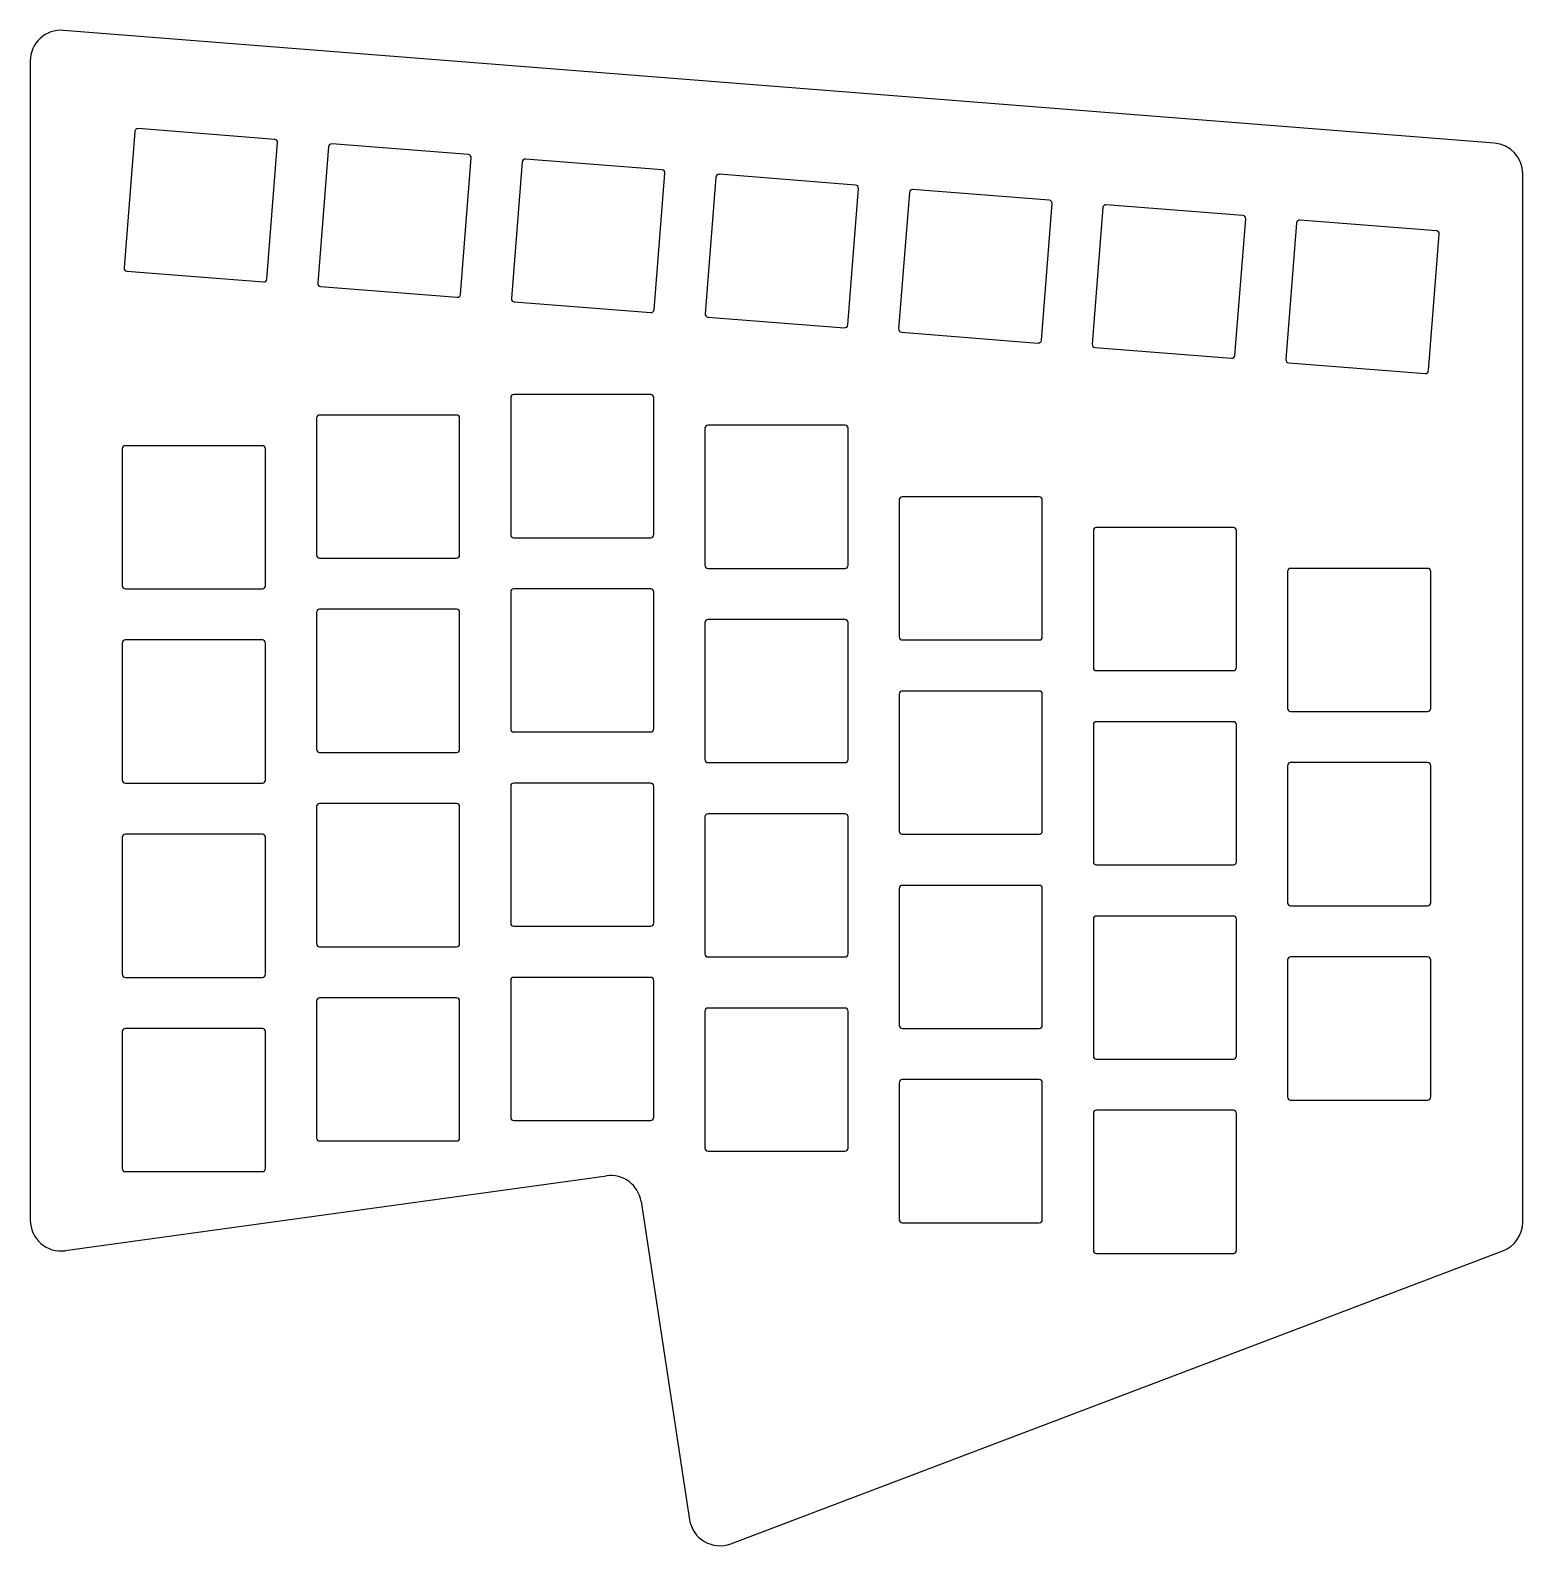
# Model space of a CAD drawing. Extents: x 7 to 153, y 6 to 155.
import ezdxf

# ---------------------------------------------------------------- set-up
doc = ezdxf.new("R2010")
doc.units = 0

msp = doc.modelspace()

# ---------------------------------------------------------------- linework, layer by layer
for p, q in [((150.24, 143.6), (10.24, 154.62)), ((7, 151.63), (7, 38.24)), ((17.23, 144.74), (16.18, 131.38)), ((30.92, 143.96), (17.56, 145.01)), ((30.14, 130.28), (31.19, 143.64)), ((36.18, 143.25), (35.13, 129.89)), ((49.86, 142.47), (36.5, 143.52)), ((49.08, 128.79), (50.13, 142.15)), ((55.12, 141.76), (54.07, 128.4)), ((68.8, 140.98), (55.44, 142.03)), ((68.02, 127.3), (69.07, 140.66)), ((74.06, 140.27), (73.01, 126.91)), ((87.74, 139.49), (74.38, 140.54)), ((153, 38.06), (153, 140.61)), ((86.97, 125.81), (88.02, 139.17)), ((93, 138.77), (91.95, 125.42)), ((106.68, 138), (93.32, 139.05)), ((105.91, 124.32), (106.96, 137.68)), ((111.94, 137.28), (110.89, 123.93)), ((125.62, 136.51), (112.26, 137.56)), ((124.85, 122.83), (125.9, 136.19)), ((130.88, 135.79), (129.83, 122.44)), ((144.56, 135.02), (131.21, 136.07)), ((143.79, 121.34), (144.84, 134.7)), ((16.46, 131.06), (29.82, 130.01)), ((35.4, 129.57), (48.76, 128.51)), ((54.34, 128.07), (67.7, 127.02)), ((73.28, 126.58), (86.64, 125.53)), ((92.23, 125.09), (105.58, 124.04)), ((111.17, 123.6), (124.52, 122.55)), ((130.11, 122.11), (143.47, 121.06)), ((54, 118.7), (54, 105.3)), ((67.7, 119), (54.3, 119)), ((68, 105.3), (68, 118.7)), ((35, 116.7), (35, 103.3)), ((48.7, 117), (35.3, 117)), ((49, 103.3), (49, 116.7)), ((73, 115.7), (73, 102.3)), ((86.7, 116), (73.3, 116)), ((87, 102.3), (87, 115.7)), ((16, 113.7), (16, 100.3)), ((29.7, 114), (16.3, 114)), ((30, 100.3), (30, 113.7)), ((92, 108.7), (92, 95.3)), ((105.7, 109), (92.3, 109)), ((106, 95.3), (106, 108.7)), ((111, 105.7), (111, 92.3)), ((124.7, 106), (111.3, 106)), ((125, 92.3), (125, 105.7)), ((54.3, 105), (67.7, 105)), ((35.3, 103), (48.7, 103)), ((73.3, 102), (86.7, 102)), ((130, 101.7), (130, 88.3)), ((143.7, 102), (130.3, 102)), ((144, 88.3), (144, 101.7)), ((16.3, 100), (29.7, 100)), ((54, 99.7), (54, 86.3)), ((67.7, 100), (54.3, 100)), ((68, 86.3), (68, 99.7)), ((48.7, 98), (35.3, 98)), ((35, 97.7), (35, 84.3)), ((49, 84.3), (49, 97.7)), ((73, 96.7), (73, 83.3)), ((86.7, 97), (73.3, 97)), ((87, 83.3), (87, 96.7)), ((29.7, 95), (16.3, 95)), ((92.3, 95), (105.7, 95)), ((16, 94.7), (16, 81.3)), ((30, 81.3), (30, 94.7)), ((111.3, 92), (124.7, 92)), ((92, 89.7), (92, 76.3)), ((105.7, 90), (92.3, 90)), ((106, 76.3), (106, 89.7)), ((130.3, 88), (143.7, 88)), ((54.3, 86), (67.7, 86)), ((111, 86.7), (111, 73.3)), ((124.7, 87), (111.3, 87)), ((125, 73.3), (125, 86.7)), ((35.3, 84), (48.7, 84)), ((73.3, 83), (86.7, 83)), ((143.7, 83), (130.3, 83)), ((130, 82.7), (130, 69.3)), ((144, 69.3), (144, 82.7)), ((16.3, 81), (29.7, 81)), ((54, 80.7), (54, 67.3)), ((67.7, 81), (54.3, 81)), ((68, 67.3), (68, 80.7)), ((35, 78.7), (35, 65.3)), ((48.7, 79), (35.3, 79)), ((49, 65.3), (49, 78.7)), ((73, 77.7), (73, 64.3)), ((86.7, 78), (73.3, 78)), ((87, 64.3), (87, 77.7)), ((16, 75.7), (16, 62.3)), ((29.7, 76), (16.3, 76)), ((30, 62.3), (30, 75.7)), ((92.3, 76), (105.7, 76)), ((111.3, 73), (124.7, 73)), ((92, 70.7), (92, 57.3)), ((105.7, 71), (92.3, 71)), ((106, 57.3), (106, 70.7)), ((130.3, 69), (143.7, 69)), ((54.3, 67), (67.7, 67)), ((111, 67.7), (111, 54.3)), ((124.7, 68), (111.3, 68)), ((125, 54.3), (125, 67.7)), ((35.3, 65), (48.7, 65)), ((73.3, 64), (86.7, 64)), ((143.7, 64), (130.3, 64)), ((130, 63.7), (130, 50.3)), ((144, 50.3), (144, 63.7)), ((16.3, 62), (29.7, 62)), ((54, 61.7), (54, 48.3)), ((67.7, 62), (54.3, 62)), ((68, 48.3), (68, 61.7)), ((35, 59.7), (35, 46.3)), ((48.7, 60), (35.3, 60)), ((49, 46.3), (49, 59.7)), ((73, 58.7), (73, 45.3)), ((86.7, 59), (73.3, 59)), ((87, 45.3), (87, 58.7)), ((16, 56.7), (16, 43.3)), ((29.7, 57), (16.3, 57)), ((30, 43.3), (30, 56.7)), ((92.3, 57), (105.7, 57)), ((111.3, 54), (124.7, 54)), ((105.7, 52), (92.3, 52)), ((92, 51.7), (92, 38.3)), ((106, 38.3), (106, 51.7)), ((124.7, 49), (111.3, 49)), ((130.3, 50), (143.7, 50)), ((54.3, 48), (67.7, 48)), ((111, 48.7), (111, 35.3)), ((125, 35.3), (125, 48.7)), ((35.3, 46), (48.7, 46)), ((73.3, 45), (86.7, 45)), ((16.3, 43), (29.7, 43)), ((10.41, 35.27), (63.37, 42.59)), ((66.75, 40.08), (71.49, 8.96)), ((92.3, 38), (105.7, 38)), ((75.52, 6.61), (151.06, 35.26)), ((111.3, 35), (124.7, 35))]:
    msp.add_line(p, q)
for centre, radius, start, end in [((10, 151.63), 3, 85.5002, 180), ((17.53, 144.71), 0.3, 85.5018, 175.5018), ((30.89, 143.66), 0.3, 355.5018, 85.5018), ((36.48, 143.22), 0.3, 85.5018, 175.5018), ((49.83, 142.17), 0.3, 355.5018, 85.5018), ((150, 140.61), 3, 0, 85.5002), ((55.42, 141.73), 0.3, 85.5018, 175.5018), ((68.78, 140.68), 0.3, 355.5018, 85.5018), ((74.36, 140.24), 0.3, 85.5018, 175.5018), ((87.72, 139.19), 0.3, 355.5018, 85.5018), ((93.3, 138.75), 0.3, 85.5018, 175.5018), ((106.66, 137.7), 0.3, 355.5018, 85.5018), ((112.24, 137.26), 0.3, 85.5018, 175.5018), ((125.6, 136.21), 0.3, 355.5018, 85.5018), ((131.18, 135.77), 0.3, 85.5018, 175.5018), ((144.54, 134.72), 0.3, 355.5018, 85.5018), ((16.48, 131.36), 0.3, 175.5018, 265.5018), ((29.84, 130.3), 0.3, 265.5018, 355.5018), ((35.42, 129.86), 0.3, 175.5018, 265.5018), ((48.78, 128.81), 0.3, 265.5018, 355.5018), ((54.37, 128.37), 0.3, 175.5018, 265.5018), ((67.72, 127.32), 0.3, 265.5018, 355.5018), ((73.31, 126.88), 0.3, 175.5018, 265.5018), ((86.67, 125.83), 0.3, 265.5018, 355.5018), ((92.25, 125.39), 0.3, 175.5018, 265.5018), ((105.61, 124.34), 0.3, 265.5018, 355.5018), ((111.19, 123.9), 0.3, 175.5018, 265.5018), ((124.55, 122.85), 0.3, 265.5018, 355.5018), ((130.13, 122.41), 0.3, 175.5018, 265.5018), ((143.49, 121.36), 0.3, 265.5018, 355.5018), ((54.3, 118.7), 0.3, 90, 180), ((67.7, 118.7), 0.3, 0, 90), ((35.3, 116.7), 0.3, 90, 180), ((48.7, 116.7), 0.3, 0, 90), ((73.3, 115.7), 0.3, 90, 180), ((86.7, 115.7), 0.3, 0, 90), ((16.3, 113.7), 0.3, 90, 180), ((29.7, 113.7), 0.3, 0, 90), ((92.3, 108.7), 0.3, 90, 180), ((105.7, 108.7), 0.3, 0, 90), ((54.3, 105.3), 0.3, 180, 270), ((67.7, 105.3), 0.3, 270, 0), ((111.3, 105.7), 0.3, 90, 180), ((124.7, 105.7), 0.3, 0, 90), ((35.3, 103.3), 0.3, 180, 270), ((48.7, 103.3), 0.3, 270, 0), ((73.3, 102.3), 0.3, 180, 270), ((86.7, 102.3), 0.3, 270, 0), ((130.3, 101.7), 0.3, 90, 180), ((143.7, 101.7), 0.3, 0, 90), ((16.3, 100.3), 0.3, 180, 270), ((29.7, 100.3), 0.3, 270, 0), ((54.3, 99.7), 0.3, 90, 180), ((67.7, 99.7), 0.3, 0, 90), ((35.3, 97.7), 0.3, 90, 180), ((48.7, 97.7), 0.3, 0, 90), ((73.3, 96.7), 0.3, 90, 180), ((86.7, 96.7), 0.3, 0, 90), ((16.3, 94.7), 0.3, 90, 180), ((29.7, 94.7), 0.3, 0, 90), ((92.3, 95.3), 0.3, 180, 270), ((105.7, 95.3), 0.3, 270, 0), ((111.3, 92.3), 0.3, 180, 270), ((124.7, 92.3), 0.3, 270, 0), ((92.3, 89.7), 0.3, 90, 180), ((105.7, 89.7), 0.3, 0, 90), ((130.3, 88.3), 0.3, 180, 270), ((143.7, 88.3), 0.3, 270, 0), ((54.3, 86.3), 0.3, 180, 270), ((67.7, 86.3), 0.3, 270, 0), ((111.3, 86.7), 0.3, 90, 180), ((124.7, 86.7), 0.3, 0, 90), ((35.3, 84.3), 0.3, 180, 270), ((48.7, 84.3), 0.3, 270, 0), ((73.3, 83.3), 0.3, 180, 270), ((86.7, 83.3), 0.3, 270, 0), ((130.3, 82.7), 0.3, 90, 180), ((143.7, 82.7), 0.3, 0, 90), ((16.3, 81.3), 0.3, 180, 270), ((29.7, 81.3), 0.3, 270, 0), ((54.3, 80.7), 0.3, 90, 180), ((67.7, 80.7), 0.3, 0, 90), ((35.3, 78.7), 0.3, 90, 180), ((48.7, 78.7), 0.3, 0, 90), ((73.3, 77.7), 0.3, 90, 180), ((86.7, 77.7), 0.3, 0, 90), ((16.3, 75.7), 0.3, 90, 180), ((29.7, 75.7), 0.3, 0, 90), ((92.3, 76.3), 0.3, 180, 270), ((105.7, 76.3), 0.3, 270, 0), ((111.3, 73.3), 0.3, 180, 270), ((124.7, 73.3), 0.3, 270, 0), ((92.3, 70.7), 0.3, 90, 180), ((105.7, 70.7), 0.3, 0, 90), ((130.3, 69.3), 0.3, 180, 270), ((143.7, 69.3), 0.3, 270, 0), ((54.3, 67.3), 0.3, 180, 270), ((67.7, 67.3), 0.3, 270, 0), ((111.3, 67.7), 0.3, 90, 180), ((124.7, 67.7), 0.3, 0, 90), ((35.3, 65.3), 0.3, 180, 270), ((48.7, 65.3), 0.3, 270, 0), ((73.3, 64.3), 0.3, 180, 270), ((86.7, 64.3), 0.3, 270, 0), ((130.3, 63.7), 0.3, 90, 180), ((143.7, 63.7), 0.3, 0, 90), ((16.3, 62.3), 0.3, 180, 270), ((29.7, 62.3), 0.3, 270, 0), ((54.3, 61.7), 0.3, 90, 180), ((67.7, 61.7), 0.3, 0, 90), ((35.3, 59.7), 0.3, 90, 180), ((48.7, 59.7), 0.3, 0, 90), ((73.3, 58.7), 0.3, 90, 180), ((86.7, 58.7), 0.3, 0, 90), ((16.3, 56.7), 0.3, 90, 180), ((29.7, 56.7), 0.3, 0, 90), ((92.3, 57.3), 0.3, 180, 270), ((105.7, 57.3), 0.3, 270, 0), ((111.3, 54.3), 0.3, 180, 270), ((124.7, 54.3), 0.3, 270, 0), ((92.3, 51.7), 0.3, 90, 180), ((105.7, 51.7), 0.3, 0, 90), ((111.3, 48.7), 0.3, 90, 180), ((124.7, 48.7), 0.3, 0, 90), ((130.3, 50.3), 0.3, 180, 270), ((143.7, 50.3), 0.3, 270, 0), ((54.3, 48.3), 0.3, 180, 270), ((67.7, 48.3), 0.3, 270, 0), ((35.3, 46.3), 0.3, 180, 270), ((48.7, 46.3), 0.3, 270, 0), ((73.3, 45.3), 0.3, 180, 270), ((86.7, 45.3), 0.3, 270, 0), ((16.3, 43.3), 0.3, 180, 270), ((29.7, 43.3), 0.3, 270, 0), ((63.78, 39.62), 3, 8.6691, 97.8729), ((10, 38.24), 3, 180, 277.8729), ((92.3, 38.3), 0.3, 180, 270), ((105.7, 38.3), 0.3, 270, 0), ((150, 38.06), 3, 290.767, 0), ((111.3, 35.3), 0.3, 180, 270), ((124.7, 35.3), 0.3, 270, 0), ((74.46, 9.41), 3, 188.6691, 290.767)]:
    msp.add_arc(centre, radius, start, end)

doc.saveas('drawing.dxf')
